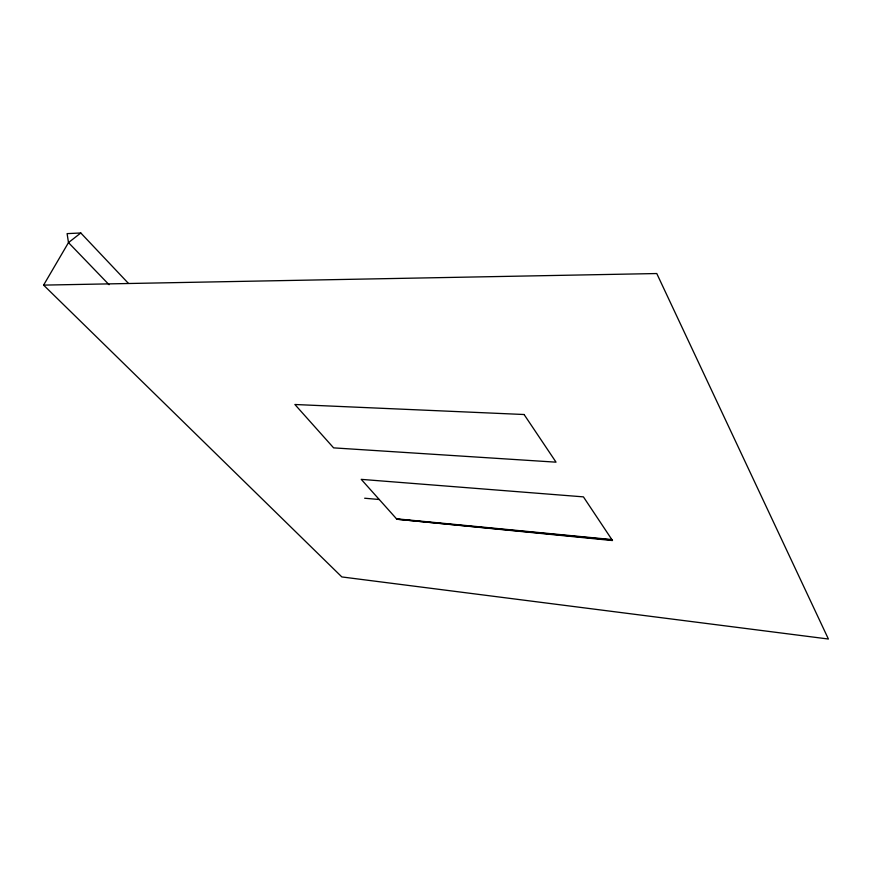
<?xml version="1.0" encoding="UTF-8"?>
<svg xmlns="http://www.w3.org/2000/svg" width="872" height="872" viewBox="0 0 872 872"><rect width="100%" height="100%" fill="white"/><g stroke="black" fill="none" stroke-linecap="round" stroke-linejoin="round"><path stroke-width="1.31" d="M43.6 285.111L656.769 273.536L828.4 639.023L341.846 576.937L43.6 285.111L68.485 242.601L80.802 232.977L128.402 283.356M80.802 232.977L67.1 233.631L68.485 242.601L109.055 284.708M364.649 498.228L379.276 499.514M396.466 518.807L611.85 539.561M396.869 519.211L612.515 540.553L583.423 496.866L361.237 479.36L396.869 519.211L612.133 539.997M524.094 414.516L294.889 404.499L333.616 447.87L556.042 462.171L524.094 414.516"/></g></svg>
